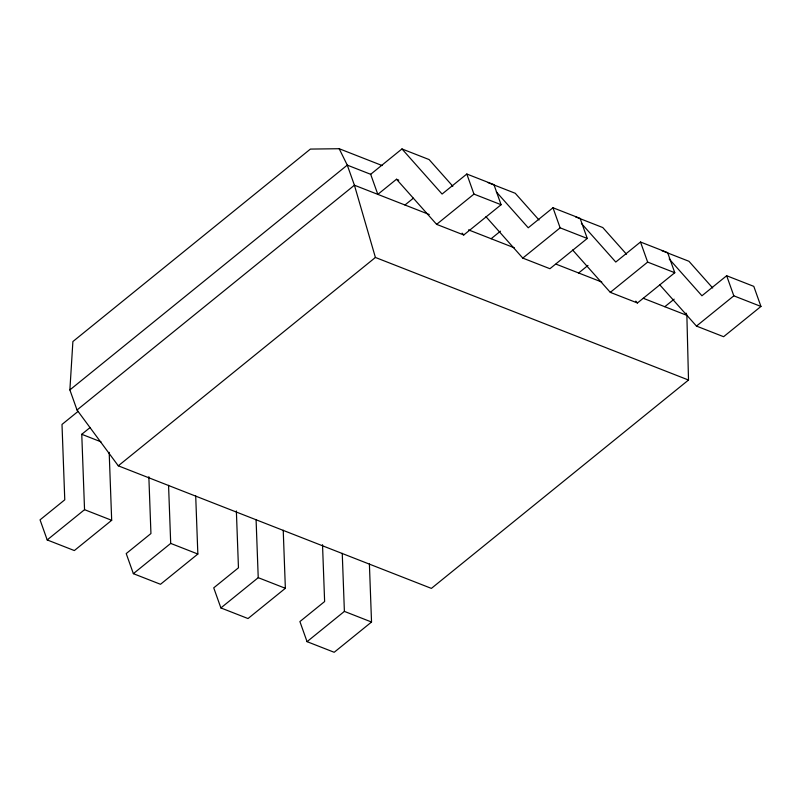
<?xml version="1.0" encoding="UTF-8"?>
<svg xmlns="http://www.w3.org/2000/svg" width="801" height="801" viewBox="0 0 801 801"><rect width="100%" height="100%" fill="white"/><g stroke="black" fill="none" stroke-linecap="round" stroke-linejoin="round"><path stroke-width="1.2" d="M686.067 313.121L686.868 315.354L688.51 380.034L431.389 588.395L118.288 465.822L77.026 410.002L69.877 389.917L72.891 341.546L310.387 149.086L339.183 148.716L382.207 165.567M69.877 389.917L347.274 165.126L370.673 174.298L377.822 194.373L396.495 179.244L398.758 180.135M77.026 410.002L354.422 185.211L429.266 214.518M78.108 411.374L61.997 424.44L64.771 499.814L40.05 519.849L47.199 539.934L74.343 550.557L111.679 520.3L109.176 452.335M370.673 174.298L401.962 148.936L429.096 159.559L452.845 186.263M47.199 539.934L84.546 509.676L81.762 434.292L90.163 427.484M404.966 204.996L413.366 198.187M396.495 179.244L436.625 224.36L463.759 234.983L501.096 204.726L493.947 184.641L466.813 174.017L442.082 194.052L401.962 148.936M118.288 465.822L375.409 257.461L688.51 380.034M436.625 224.36L473.962 194.102L501.096 204.726M491.133 238.728L500.465 231.169M485.937 216.66L522.783 258.092L549.927 268.715L587.263 238.458L580.114 218.373L552.98 207.749L528.249 227.784L496.32 191.88M148.846 476.705L150.938 533.546L126.218 553.581L133.366 573.666L170.703 543.408L168.56 485.326M522.783 258.092L560.129 227.834L587.263 238.458M195.704 495.949L197.847 554.032L160.5 584.289L133.366 573.666M578.652 272.991L587.984 265.431M572.635 250.002L610.302 292.355L637.446 302.978L674.782 272.72L667.633 252.635L640.5 242.012L615.769 262.047L581.376 223.379M236.365 510.968L238.458 567.809L213.737 587.844L220.886 607.929L258.232 577.671L256.08 519.589M610.302 292.355L647.649 262.097L674.782 272.72M283.224 530.212L285.366 588.294L248.02 618.552L220.886 607.929M664.81 306.723L674.152 299.163M659.623 284.655L696.47 326.087L723.613 336.71L760.95 306.453L753.801 286.368L726.657 275.744L701.936 295.779L669.185 258.953M322.523 544.7L324.625 601.541L299.904 621.576L307.053 641.661L344.39 611.393L342.247 553.321M696.47 326.087L733.816 295.829L760.95 306.453M369.391 563.944L371.534 622.027L334.187 652.284L307.053 641.661M488.129 182.668L515.263 193.291L539.013 219.995M575.649 216.931L602.783 227.554L626.532 254.257M661.816 250.663L688.95 261.286L712.7 287.99M468.515 229.877L514.352 247.819M556.034 264.14L601.801 282.052M643.333 298.312L686.868 315.354M81.762 434.292L100.986 441.822M84.546 509.676L111.679 520.3M170.703 543.408L197.847 554.032M258.232 577.671L285.366 588.294M344.39 611.393L371.534 622.027M635.804 301.136L637.446 302.978M462.117 233.141L463.759 234.983M339.183 148.716L347.274 165.126L354.422 185.211L375.409 257.461M726.657 275.744L733.816 295.829M640.5 242.012L647.649 262.097M552.98 207.749L560.129 227.834M466.813 174.017L473.962 194.102"/></g></svg>
